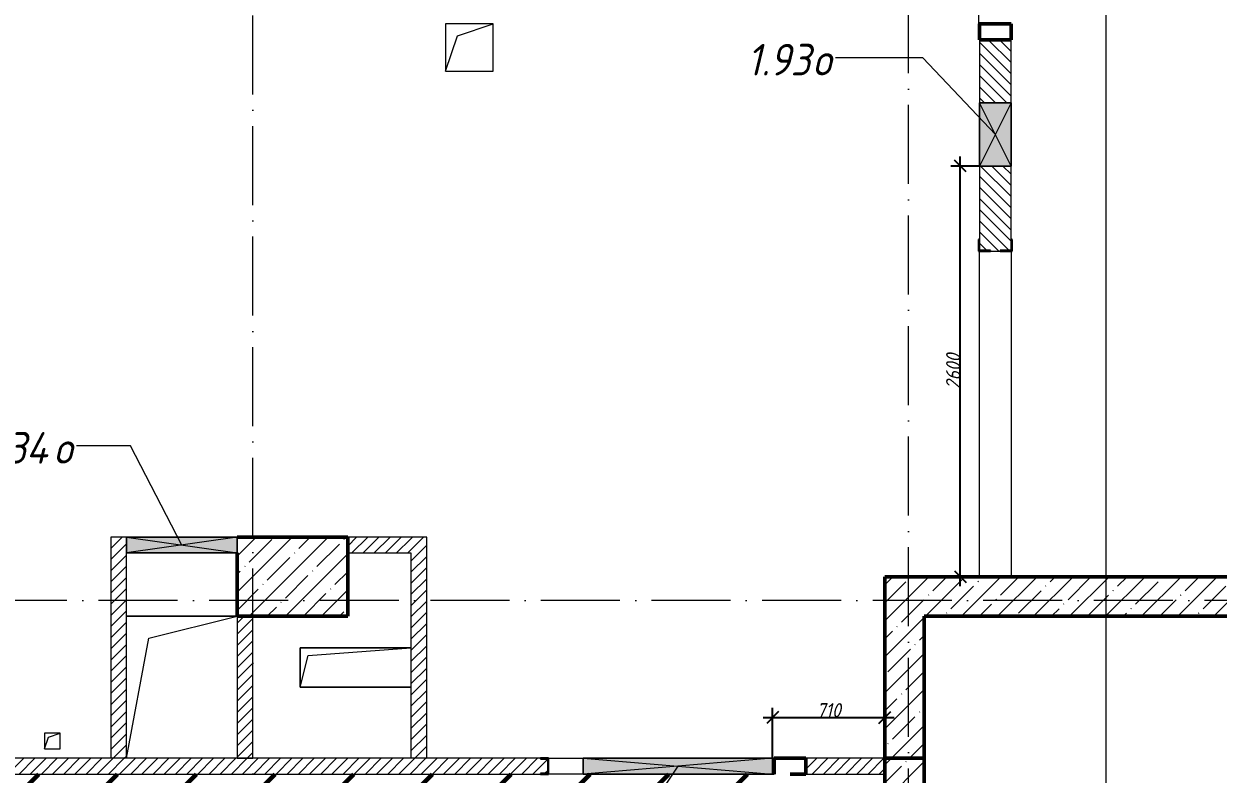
# Model space of a CAD drawing. Header units: millimetres. Extents: x -606178 to 312196, y -19338 to 632709.
# Drawn here: x -333931 to -326371, y 505975 to 510725 of the extents above; entities that cross this region are included whole.
import ezdxf

# ---------------------------------------------------------------- set-up
doc = ezdxf.new("R2010")
doc.units = ezdxf.units.MM
doc.linetypes.add('50_200_ШТРИХ_1Т_ш5_п1_п1_', pattern=[700, 500, -100, 0, -100])
for name, color, linetype, lineweight in [('6.4.3) Окр пт с инж. ПТ2.3', 150, 'Continuous', 60), ('A-____-____-DIMS', 7, 'Continuous', 9), ('A-DETL-GENF-OTLN', 7, 'Continuous', 9), ('A-FLOR-____-OTLN', 7, 'Continuous', 9), ('A-GENM-____-MCUT', 7, 'Continuous', 25), ('A-GENM-____-OTLN', 7, 'Continuous', 9), ('A-GENM-____-OTLN-1', 7, 'Continuous', 25), ('A-GLAZ-____-IDEN', 7, 'Continuous', 9), ('A-GLAZ-____-OTLN', 7, 'Continuous', 9), ('A-WALL-____-MCUT', 7, 'Continuous', 13), ('A-WALL-____-MCUT-2', 7, 'Continuous', 50), ('A-WALL-____-PATT-1', 7, 'Continuous', 9), ('A-WALL-FNSH-MCUT-1', 7, 'Continuous', 9), ('I-WALL-____-OTLN', 7, 'Continuous', 9), ('S-BEAM-____-OTLN', 7, 'Continuous', 9), ('S-COLS-____-MCUT', 7, 'Continuous', 50), ('S-COLS-____-OTLN', 7, 'Continuous', 9), ('S-GRID-____-OTLN-1', 7, '50_200_ШТРИХ_1Т_ш5_п1_п1_', 9)]:
    doc.layers.add(name, color=color, linetype=linetype, lineweight=lineweight)
doc.layers.add('G-____-____-SYMB-1', color=9, linetype='Continuous', lineweight=9, true_color=0x808080)
doc.styles.add('ISOCPEUR_I_11', font='isocpeui.ttf', dxfattribs={"width": 0.9, "height": 200})
doc.styles.add('ISOCPEUR_I_7', font='isocpeui.ttf', dxfattribs={"width": 0.9, "height": 90})
doc.dimstyles.new('ISO-1_8_0_9К_СРЕДНИЙ_Кладочные_2', dxfattribs={"dimscale": 304.8, "dimtxt": 89.638306, "dimasz": 0.246063, "dimexe": 0.19685, "dimexo": 0, "dimgap": 0, "dimtad": 1, "dimdec": 3, "dimrnd": 0.001, "dimdsep": 46, "dimtxsty": 'ISOCPEUR_I_7', "dimblk1": 'OBLIQUE', "dimblk2": 'OBLIQUE', "dimsah": 1, "dimcen": 0.09, "dimdle": 0.19685, "dimazin": 0, "dimtfac": 1, "dimtdec": 4, "dimtix": 1, "dimtmove": 1, "dimatfit": 3, "dimfxl": 1, "dimtvp": 1, "dimtolj": 1, "dimtzin": 0, "dimarcsym": 2})
pattern_1 = [(45, (-425830.77, 451794.26), (-35.35534, 35.35534), [])]
pattern_2 = [(45, (-425830.77, 451794.26), (-114.04925, 114.04925), []), (45, (-425716.72, 451794.26), (-114.04925, 114.04925), [201.612, -40.322, 3.353, -36.97])]

# ---------------------------------------------------------------- blocks, each defined once
blk = doc.blocks.new('BSC_Колонна _Прямоугольная - 500х700-V132-АР1_План отверстий 1 этажа в осях 1-64_Ю-ЯЯ')
at = {"layer": 'S-COLS-____-OTLN'}
h = blk.add_hatch(dxfattribs=at)
h.set_pattern_fill('FP_143', color=256, style=0, pattern_type=2)
h.set_pattern_definition([(315, (-55431.04, 93600), (114.04925, 114.04925), []), (315, (-55431.04, 93485.95), (114.04925, 114.04925), [201.613, -40.323, 3.353, -36.97])])
h.paths.add_polyline_path([(-250, 350), (-250, -350), (250, -350), (250, 350), (150, 350)], flags=0)
at = {"layer": 'S-COLS-____-MCUT'}
for p, q in [((150, 350), (-250, 350)), ((-250, 350), (-250, -350)), ((250, -350), (250, 350)), ((-250, -350), (250, -350))]:
    blk.add_line(p, q, dxfattribs=at)
blk = doc.blocks.new('154_Фахверк_СКБ_Швеллер - Тип_100_4010-27789772-АР1_План отверстий 1 этажа в осях 1-64_Ю-ЯЯ')
at = {"layer": 'A-GENM-____-MCUT'}
for p, q in [((175, 50), (125, 50)), ((125, 50), (125, -50)), ((128, 47), (175, 47)), ((128, -47), (128, 47)), ((175, 47), (175, 50)), ((125, -50), (175, -50)), ((175, -47), (128, -47)), ((175, -50), (175, -47))]:
    blk.add_line(p, q, dxfattribs=at)
blk = doc.blocks.new('Фахверк_СКБ_Уголок - 200_4010-27904286-АР1_План отверстий 1 этажа в осях 1-64_Ю-ЯЯ')
at = {"layer": 'A-GENM-____-MCUT'}
for p, q in [((200, 156), (125, 156)), ((125, 156), (125, 81)), ((200, 150), (200, 156)), ((125, 81), (131, 81)), ((131, 81), (131, 150)), ((131, 150), (200, 150)), ((131, 19), (125, 19)), ((125, 19), (125, -56)), ((131, -50), (131, 19)), ((125, -56), (200, -56)), ((200, -50), (131, -50)), ((200, -56), (200, -50))]:
    blk.add_line(p, q, dxfattribs=at)
blk = doc.blocks.new('ПР_Уголок - ПР_Уголок-37035708-АР1_План отверстий 1 этажа в осях 1-64_Ю-ЯЯ')
at = {"layer": 'S-BEAM-____-OTLN'}
for p, q in [((0, 0), (0, -6)), ((0, 0), (6800, 0)), ((6800, -6), (6800, 0)), ((380, -75), (75, -75)), ((980, -75), (420, -75)), ((1580, -75), (1020, -75)), ((2180, -75), (1620, -75)), ((2780, -75), (2220, -75)), ((3380, -75), (2820, -75)), ((3980, -75), (3420, -75)), ((4580, -75), (4020, -75)), ((5180, -75), (4620, -75)), ((5780, -75), (5220, -75)), ((6380, -75), (5820, -75)), ((6725, -75), (6420, -75))]:
    blk.add_line(p, q, dxfattribs=at)
blk = doc.blocks.new('AR_Отверстие прямоугольное _в плите_ - AR_Отверстие прямоугольное _в плите_-30459689-АР1_План отверстий 1 этажа в осях 1-64_Ю-ЯЯ')
at = {"layer": 'A-GENM-____-OTLN'}
for p, q in [((150, 150), (-150, 150)), ((-150, 150), (-150, -150)), ((-75, 75), (150, 150)), ((150, -150), (150, 150)), ((-150, -150), (-75, 75)), ((-150, -150), (150, -150))]:
    blk.add_line(p, q, dxfattribs=at)
blk = doc.blocks.new('AR_Отверстие прямоугольное _в плите_ - AR_Отверстие прямоугольное _в плите_-30459221-АР1_План отверстий 1 этажа в осях 1-64_Ю-ЯЯ')
at = {"layer": 'A-GENM-____-OTLN'}
for p, q in [((350, 125), (-350, 125)), ((-350, 125), (-350, -125)), ((-300, 75), (350, 125)), ((-350, -125), (-300, 75)), ((-350, -125), (350, -125))]:
    blk.add_line(p, q, dxfattribs=at)
blk = doc.blocks.new('AR_Отверстие прямоугольное _в плите_ - AR_Отверстие прямоугольное _в плите_-V197-АР1_План отверстий 1 этажа в осях 1-64_Ю-ЯЯ')
at = {"layer": 'A-GENM-____-OTLN'}
for p, q in [((50, 50), (-50, 50)), ((-50, 50), (-50, -50)), ((-50, -50), (-25, 25)), ((-25, 25), (50, 50)), ((50, -50), (50, 50)), ((-50, -50), (50, -50))]:
    blk.add_line(p, q, dxfattribs=at)
blk = doc.blocks.new('AR_Отверстие прямоугольное _в плите_ - AR_Отверстие прямоугольное _в плите_-30602925-АР1_План отверстий 1 этажа в осях 1-64_Ю-ЯЯ')
at = {"layer": 'A-GENM-____-OTLN'}
for p, q in [((350, 450), (-350, 450)), ((-210, 310), (350, 450)), ((-350, -450), (-210, 310))]:
    blk.add_line(p, q, dxfattribs=at)
blk = doc.blocks.new('BSC_Колонна _Прямоугольная1 - 200х100 _металл_-35572301-АР1_План отверстий 1 этажа в осях 1-64_Ю-ЯЯ')
at = {"layer": 'S-COLS-____-MCUT'}
for p, q in [((100, 50), (-100, 50)), ((-100, 50), (-100, -50)), ((100, -50), (100, 50)), ((-100, -50), (100, -50))]:
    blk.add_line(p, q, dxfattribs=at)
blk = doc.blocks.new('AR_Отверстие прямоугольное _в стене__БезПР - AR_Отверстие прямоугольное _в стене__БезПР-36428338-АР1_План отверстий 1 этажа в осях 1-64_Ю-ЯЯ')
at = {"layer": 'A-GLAZ-____-OTLN'}
blk.add_hatch(color=256, dxfattribs=at).paths.add_polyline_path([(200, -100), (200, 100), (-200, 100), (-200, -100)], flags=0)
at = {"layer": 'A-DETL-GENF-OTLN'}
for p, q in [((-200, -100), (-200, 100)), ((-200, 100), (200, 100)), ((200, 100), (-200, -100)), ((-200, 100), (200, -100)), ((200, 100), (-200, 100)), ((-200, 100), (-200, -100)), ((200, 100), (200, -100)), ((200, -100), (200, 100)), ((200, -100), (-200, -100)), ((-200, -100), (200, -100))]:
    blk.add_line(p, q, dxfattribs=at)
at = {"layer": 'A-GLAZ-____-OTLN'}
blk.add_line((200, 100), (-200, 100), dxfattribs=at)
blk = doc.blocks.new('AR_Отверстие прямоугольное _в стене__БезПР - AR_Отверстие прямоугольное _в стене__БезПР-36428416-АР1_План отверстий 1 этажа в осях 1-64_Ю-ЯЯ')
at = {"layer": 'A-GLAZ-____-OTLN'}
blk.add_hatch(color=256, dxfattribs=at).paths.add_polyline_path([(600, -50), (600, 50), (-600, 50), (-600, -50)], flags=0)
at = {"layer": 'A-DETL-GENF-OTLN'}
for p, q in [((-600, -50), (-600, 50)), ((-600, 50), (600, 50)), ((600, 50), (-600, -50)), ((-600, 50), (600, -50)), ((600, 50), (-600, 50)), ((-600, 50), (-600, -50)), ((600, 50), (600, -50)), ((600, -50), (600, 50)), ((600, -50), (-600, -50)), ((-600, -50), (600, -50))]:
    blk.add_line(p, q, dxfattribs=at)
at = {"layer": 'A-GLAZ-____-OTLN'}
blk.add_line((600, 50), (-600, 50), dxfattribs=at)
blk = doc.blocks.new('AR_Отверстие прямоугольное _в стене__БезПР - AR_Отверстие прямоугольное _в стене__БезПР-36729552-АР1_План отверстий 1 этажа в осях 1-64_Ю-ЯЯ')
at = {"layer": 'A-GLAZ-____-OTLN'}
blk.add_hatch(color=256, dxfattribs=at).paths.add_polyline_path([(350, -50), (350, 50), (-350, 50), (-350, -50)], flags=0)
at = {"layer": 'A-DETL-GENF-OTLN'}
for p, q in [((-350, -50), (-350, 50)), ((-350, 50), (350, 50)), ((350, 50), (-350, -50)), ((-350, 50), (350, -50)), ((350, 50), (-350, 50)), ((-350, 50), (-350, -50)), ((350, 50), (350, -50)), ((350, -50), (350, 50)), ((350, -50), (-350, -50)), ((-350, -50), (350, -50))]:
    blk.add_line(p, q, dxfattribs=at)
at = {"layer": 'A-GLAZ-____-OTLN'}
blk.add_line((350, 50), (-350, 50), dxfattribs=at)
blk = doc.blocks.new('BSC_Колонна _Прямоугольная1 - 200х100 _металл_-V254-АР1_План отверстий 1 этажа в осях 1-64_Ю-ЯЯ')
at = {"layer": 'S-COLS-____-MCUT'}
for p, q in [((100, 50), (-100, 50)), ((-100, 50), (-100, -50)), ((100, -50), (100, 50)), ((0, -50), (100, -50))]:
    blk.add_line(p, q, dxfattribs=at)
blk = doc.blocks.new('_Oblique')
at = {"color": 0, "linetype": 'ByBlock', "lineweight": -2}
blk.add_line((-0.5, -0.5), (0.5, 0.5), dxfattribs=at)
blk = doc.blocks.new('*D4559')
at = {"layer": 'A-____-____-DIMS', "color": 0, "lineweight": -2, "transparency": 16777216}
for p, q in [((-328002.8, 507165.3), (-328002.8, 509885.3)), ((-327880.8, 509825.3), (-328062.8, 509825.3)), ((-328108.9, 507225.3), (-327942.8, 507225.3))]:
    blk.add_line(p, q, dxfattribs=at)
at = {"layer": 'Defpoints', "color": 0, "transparency": 16777216}
for p in [(-328002.8, 509825.3), (-327880.8, 509825.3), (-328108.9, 507225.3)]:
    blk.add_point(p, dxfattribs=at)
at = {"layer": 'A-____-____-DIMS', "color": 0, "lineweight": -2, "transparency": 16777216, "xscale": 75, "yscale": 75, "zscale": 75}
for p, rotation in [((-328002.8, 509825.3), 90), ((-328002.8, 507225.3), 270)]:
    blk.add_blockref('_Oblique', p, dxfattribs=dict(at, rotation=rotation))
at = {"layer": 'A-____-____-DIMS', "color": 0, "transparency": 16777216, "insert": (-328047.8, 508525.3), "char_height": 90, "width": 546.104, "attachment_point": 5, "rotation": 90, "style": 'ISOCPEUR_I_7'}
blk.add_mtext('\\A1;2600', dxfattribs=at)
blk = doc.blocks.new('*D4560')
at = {"layer": 'A-____-____-DIMS', "color": 0, "lineweight": -2, "transparency": 16777216}
for p, q in [((-329190.8, 506075.3), (-329190.8, 506394.2)), ((-328480.8, 506440.2), (-328480.8, 506274.2)), ((-329250.8, 506334.2), (-328420.8, 506334.2))]:
    blk.add_line(p, q, dxfattribs=at)
at = {"layer": 'Defpoints', "color": 0, "transparency": 16777216}
for p in [(-328480.8, 506440.2), (-328480.8, 506334.2), (-329190.8, 506075.3)]:
    blk.add_point(p, dxfattribs=at)
at = {"layer": 'A-____-____-DIMS', "color": 0, "lineweight": -2, "transparency": 16777216, "xscale": 75, "yscale": 75, "zscale": 75, "rotation": 180}
blk.add_blockref('_Oblique', (-329190.8, 506334.2), dxfattribs=at)
at = {"layer": 'A-____-____-DIMS', "color": 0, "lineweight": -2, "transparency": 16777216, "xscale": 75, "yscale": 75, "zscale": 75}
blk.add_blockref('_Oblique', (-328480.8, 506334.2), dxfattribs=at)
at = {"layer": 'A-____-____-DIMS', "color": 0, "transparency": 16777216, "insert": (-328835.8, 506379.8), "char_height": 90, "width": 368.207, "attachment_point": 5, "style": 'ISOCPEUR_I_7'}
blk.add_mtext('\\A1;710', dxfattribs=at)

msp = doc.modelspace()

# ---------------------------------------------------------------- hatches: boundary and pattern name
at = {"layer": '6.4.3) Окр пт с инж. ПТ2.3'}
h = msp.add_hatch(dxfattribs=at)
h.set_pattern_fill('ANSI31', color=256, scale=111)
h.paths.add_polyline_path([(-328980.7712, 504675.3011), (-329180.7712, 504675.3011), (-329180.7712, 504775.3011), (-329180.7712, 505974.4678), (-329190.7712, 505975.3011), (-330390.7712, 505975.3011), (-330610.7712, 505975.3011), (-330660.7712, 505975.3011), (-334930.7712, 505975.3011), (-334980.7712, 505975.3011), (-337215.7712, 505975.3011), (-337265.7712, 505975.3011), (-338365.7712, 505975.3011), (-338415.7712, 505975.3011), (-338565.7712, 505975.3011), (-338565.7712, 503545.3011), (-337080.7712, 503545.3011), (-337080.7712, 503975.3011), (-336580.7712, 503975.3011), (-336580.7712, 503545.3011), (-332580.7712, 503545.3011), (-332580.7712, 503975.3011), (-332080.7712, 503975.3011), (-332080.7712, 503475.3011), (-332510.7712, 503475.3011), (-332510.7712, 503075.3011), (-332510.7712, 501875.3011), (-332510.7712, 500195.3011), (-328980.7712, 500195.3011), (-328980.7712, 501775.3011)])
h.paths.add_polyline_path([(-336800.7712, 505805.3011), (-337100.7712, 505805.3011), (-337100.7712, 505955.3011), (-336800.7712, 505955.3011)], flags=16)
at = {"layer": 'A-WALL-____-PATT-1'}
h = msp.add_hatch(dxfattribs=at)
h.set_pattern_fill('FP_6', color=256, style=0, pattern_type=2)
h.set_pattern_definition([(135, (-425830.77, 451794.26), (-35.35534, -35.35534), [])])
h.paths.add_polyline_path([(-327811.7712, 509285.3011), (-327749.7712, 509285.3011), (-327749.7712, 509291.3011), (-327680.7712, 509291.3011), (-327680.7712, 509825.3011), (-327880.7712, 509825.3011), (-327880.7712, 509291.3011), (-327811.7712, 509291.3011)], flags=0)
h.paths.add_polyline_path([(-327680.7712, 510225.3011), (-327680.7712, 510625.3011), (-327880.7712, 510625.3011), (-327880.7712, 510225.3011)], flags=0)
h = msp.add_hatch(dxfattribs=at)
h.set_pattern_fill('FP_5', color=256, style=0, pattern_type=2)
h.set_pattern_definition(pattern_1)
h.paths.add_polyline_path([(-333380.7712, 506075.3011), (-333280.7712, 506075.3011), (-333280.7712, 507475.3011), (-333380.7712, 507475.3011)], flags=0)
h = msp.add_hatch(dxfattribs=at)
h.set_pattern_fill('FP_5', color=256, style=0, pattern_type=2)
h.set_pattern_definition(pattern_1)
h.paths.add_polyline_path([(-331480.7712, 507375.3011), (-331480.7712, 507475.3011), (-331880.7712, 507475.3011), (-331880.7712, 507375.3011)], flags=0)
h = msp.add_hatch(dxfattribs=at)
h.set_pattern_fill('FP_5', color=256, style=0, pattern_type=2)
h.set_pattern_definition(pattern_1)
h.paths.add_polyline_path([(-331380.7712, 506075.3011), (-331380.7712, 507475.3011), (-331480.7712, 507475.3011), (-331480.7712, 506075.3011)], flags=0)
h = msp.add_hatch(dxfattribs=at)
h.set_pattern_fill('FP_13', color=256, style=0, pattern_type=2)
h.set_pattern_definition(pattern_2)
h.paths.add_polyline_path([(-325080.7712, 506975.3011), (-325080.7712, 507225.3011), (-328480.7712, 507225.3011), (-328480.7712, 506975.3011), (-325098.6419, 506975.3011)], flags=0)
h = msp.add_hatch(dxfattribs=at)
h.set_pattern_fill('FP_5', color=256, style=0, pattern_type=2)
h.set_pattern_definition(pattern_1)
h.paths.add_polyline_path([(-332480.7712, 506075.3011), (-332480.7712, 506975.3011), (-332580.7712, 506975.3011), (-332580.7712, 506075.3011)], flags=0)
h = msp.add_hatch(dxfattribs=at)
h.set_pattern_fill('FP_13', color=256, style=0, pattern_type=2)
h.set_pattern_definition(pattern_2)
h.paths.add_polyline_path([(-328230.7712, 506075.3011), (-328230.7712, 506975.3011), (-328480.7712, 506975.3011), (-328480.7712, 506075.3011)], flags=0)
h = msp.add_hatch(dxfattribs=at)
h.set_pattern_fill('FP_5', color=256, style=0, pattern_type=2)
h.set_pattern_definition(pattern_1)
h.paths.add_polyline_path([(-328480.7712, 505975.3011), (-328480.7712, 506075.3011), (-328980.7712, 506075.3011), (-328980.7712, 505975.3011)], flags=0)
h.paths.add_polyline_path([(-329180.7712, 505975.3011), (-329180.7712, 506075.3011), (-329190.7712, 506075.3011), (-329190.7712, 505975.3011)], flags=0)
h.paths.add_polyline_path([(-332168.6445, 505975.3011), (-330660.7712, 505975.3011), (-330660.7712, 505978.3011), (-330613.7712, 505978.3011), (-330613.7712, 506072.3011), (-330660.7712, 506072.3011), (-330660.7712, 506075.3011), (-334930.7712, 506075.3011), (-334930.7712, 506072.3011), (-334977.7712, 506072.3011), (-334977.7712, 505978.3011), (-334930.7712, 505978.3011), (-334930.7712, 505975.3011), (-333936.1452, 505975.3011)], flags=0)
h.paths.add_polyline_path([(-334980.7712, 505975.3011), (-334980.7712, 506075.3011), (-337215.7712, 506075.3011), (-337215.7712, 506072.3011), (-337262.7712, 506072.3011), (-337262.7712, 505978.3011), (-337215.7712, 505978.3011), (-337215.7712, 505975.3011)], flags=0)
h.paths.add_polyline_path([(-338665.7712, 505975.3011), (-338415.7712, 505975.3011), (-338415.7712, 505978.3011), (-338368.7712, 505978.3011), (-338368.7712, 506072.3011), (-338415.7712, 506072.3011), (-338415.7712, 506075.3011), (-338665.7712, 506075.3011)], flags=0)
h = msp.add_hatch(dxfattribs=at)
h.set_pattern_fill('FP_13', color=256, style=0, pattern_type=2)
h.set_pattern_definition(pattern_2)
h.paths.add_polyline_path([(-328230.7712, 501775.3011), (-328230.7712, 506075.3011), (-328480.7712, 506075.3011), (-328480.7712, 501775.3011)], flags=0)

# ---------------------------------------------------------------- linework, layer by layer
at = {"layer": 'A-FLOR-____-OTLN'}
for p, q in [((-333280.7712, 506975.3011), (-332580.7712, 506975.3011)), ((-332180.7712, 506775.3011), (-331480.7712, 506775.3011)), ((-332180.7712, 506525.3011), (-332180.7712, 506775.3011)), ((-331480.7712, 506525.3011), (-332180.7712, 506525.3011))]:
    msp.add_line(p, q, dxfattribs=at)
at = {"layer": 'A-GLAZ-____-IDEN'}
for p, q in [((-328240.0257, 510511.2038), (-328793.7893, 510511.2038)), ((-327780.7712, 510025.3011), (-328240.0257, 510511.2038)), ((-333254.896, 508053.2367), (-333597.5923, 508053.2367)), ((-332930.7712, 507425.3011), (-333254.896, 508053.2367)), ((-329790.7712, 506025.3011), (-330173.7587, 505451.6217))]:
    msp.add_line(p, q, dxfattribs=at)
at = {"layer": 'A-WALL-____-MCUT'}
for p, q in [((-327880.7712, 510625.3011), (-327880.7712, 510225.3011)), ((-327680.7712, 510225.3011), (-327680.7712, 510625.3011)), ((-327880.7712, 509825.3011), (-327880.7712, 509360.3011)), ((-327680.7712, 509360.3011), (-327680.7712, 509825.3011)), ((-327811.7712, 509285.3011), (-327749.7712, 509285.3011))]:
    msp.add_line(p, q, dxfattribs=at)
at = {"layer": 'A-WALL-____-MCUT-2'}
for p, q in [((-325080.7712, 507225.3011), (-328480.7712, 507225.3011)), ((-328480.7712, 507225.3011), (-328480.7712, 501775.3011)), ((-328230.7712, 506975.3011), (-325080.7712, 506975.3011)), ((-328230.7712, 501525.3011), (-328230.7712, 506975.3011)), ((-328480.7712, 506075.3011), (-328230.7712, 506075.3011))]:
    msp.add_line(p, q, dxfattribs=at)
at = {"layer": 'A-WALL-FNSH-MCUT-1'}
for p, q in [((-333280.7712, 507475.3011), (-333380.7712, 507475.3011)), ((-333380.7712, 507475.3011), (-333380.7712, 506075.3011)), ((-331380.7712, 507475.3011), (-331880.7712, 507475.3011)), ((-331380.7712, 506075.3011), (-331380.7712, 507475.3011)), ((-333280.7712, 506075.3011), (-333280.7712, 507375.3011)), ((-331880.7712, 507375.3011), (-331480.7712, 507375.3011)), ((-331480.7712, 507375.3011), (-331480.7712, 506075.3011)), ((-332580.7712, 506975.3011), (-332580.7712, 506075.3011)), ((-332480.7712, 506075.3011), (-332480.7712, 506975.3011)), ((-330660.7712, 506075.3011), (-334930.7712, 506075.3011)), ((-332580.7712, 506075.3011), (-332480.7712, 506075.3011)), ((-329180.7712, 506075.3011), (-329190.7712, 506075.3011)), ((-328480.7712, 506075.3011), (-328980.7712, 506075.3011)), ((-334930.7712, 505975.3011), (-330660.7712, 505975.3011)), ((-329190.7712, 505975.3011), (-329180.7712, 505975.3011)), ((-328980.7712, 505975.3011), (-328480.7712, 505975.3011))]:
    msp.add_line(p, q, dxfattribs=at)
at = {"layer": 'G-____-____-SYMB-1'}
msp.add_line((-327082.5712, 538414.8199), (-327082.5712, 497200.5853), dxfattribs=at)
at = {"layer": 'I-WALL-____-OTLN'}
for p, q in [((-327880.7712, 507225.3011), (-327880.7712, 509285.3011)), ((-327680.7712, 509285.3011), (-327680.7712, 507225.3011)), ((-330610.7712, 506075.3011), (-330390.7712, 506075.3011)), ((-330390.7712, 505975.3011), (-330610.7712, 505975.3011))]:
    msp.add_line(p, q, dxfattribs=at)
at = {"layer": 'S-GRID-____-OTLN-1'}
for p, q in [((-332480.7712, 491375.8881), (-332480.7712, 542687.1106)), ((-328330.7712, 501310.9415), (-328330.7712, 542687.1106)), ((-321756.3646, 507075.3011), (-430499.5414, 507075.3011))]:
    msp.add_line(p, q, dxfattribs=at)

# ---------------------------------------------------------------- block references
at = {"layer": 'A-GENM-____-OTLN'}
for name, p in [('AR_Отверстие прямоугольное _в плите_ - AR_Отверстие прямоугольное _в плите_-30459689-АР1_План отверстий 1 этажа в осях 1-64_Ю-ЯЯ', (-331110.7712, 510574.9536)), ('AR_Отверстие прямоугольное _в плите_ - AR_Отверстие прямоугольное _в плите_-30602925-АР1_План отверстий 1 этажа в осях 1-64_Ю-ЯЯ', (-332930.7712, 506525.3011)), ('AR_Отверстие прямоугольное _в плите_ - AR_Отверстие прямоугольное _в плите_-30459221-АР1_План отверстий 1 этажа в осях 1-64_Ю-ЯЯ', (-331830.7712, 506650.3011)), ('AR_Отверстие прямоугольное _в плите_ - AR_Отверстие прямоугольное _в плите_-V197-АР1_План отверстий 1 этажа в осях 1-64_Ю-ЯЯ', (-333750.7712, 506185.3011))]:
    msp.add_blockref(name, p, dxfattribs=at)
at = {"layer": 'A-GENM-____-OTLN-1'}
for name, p, rotation in [('Фахверк_СКБ_Уголок - 200_4010-27904286-АР1_План отверстий 1 этажа в осях 1-64_Ю-ЯЯ', (-327730.7712, 509160.3011), 89.99999999999984), ('154_Фахверк_СКБ_Швеллер - Тип_100_4010-27789772-АР1_План отверстий 1 этажа в осях 1-64_Ю-ЯЯ', (-330485.7712, 506025.3011), 180)]:
    msp.add_blockref(name, p, dxfattribs=dict(at, rotation=rotation))
at = {"layer": 'A-GLAZ-____-OTLN', "rotation": 269.9999999999998}
msp.add_blockref('AR_Отверстие прямоугольное _в стене__БезПР - AR_Отверстие прямоугольное _в стене__БезПР-36428338-АР1_План отверстий 1 этажа в осях 1-64_Ю-ЯЯ', (-327780.7712, 510025.3011), dxfattribs=at)
at = {"layer": 'A-GLAZ-____-OTLN'}
for name, p in [('AR_Отверстие прямоугольное _в стене__БезПР - AR_Отверстие прямоугольное _в стене__БезПР-36729552-АР1_План отверстий 1 этажа в осях 1-64_Ю-ЯЯ', (-332930.7712, 507425.3011)), ('AR_Отверстие прямоугольное _в стене__БезПР - AR_Отверстие прямоугольное _в стене__БезПР-36428416-АР1_План отверстий 1 этажа в осях 1-64_Ю-ЯЯ', (-329790.7712, 506025.3011))]:
    msp.add_blockref(name, p, dxfattribs=at)
at = {"layer": 'S-BEAM-____-OTLN', "extrusion": (0, 0, -1), "rotation": 269.9999999999999}
msp.add_blockref('ПР_Уголок - ПР_Уголок-37035708-АР1_План отверстий 1 этажа в осях 1-64_Ю-ЯЯ', (327886.7712, 517525.3011), dxfattribs=at)
at = {"layer": 'S-COLS-____-OTLN'}
for name, p in [('BSC_Колонна _Прямоугольная1 - 200х100 _металл_-35572301-АР1_План отверстий 1 этажа в осях 1-64_Ю-ЯЯ', (-327780.7712, 510675.3011)), ('BSC_Колонна _Прямоугольная1 - 200х100 _металл_-V254-АР1_План отверстий 1 этажа в осях 1-64_Ю-ЯЯ', (-329080.7712, 506025.3011))]:
    msp.add_blockref(name, p, dxfattribs=at)
at = {"layer": 'S-COLS-____-OTLN', "rotation": 89.9999999999999}
msp.add_blockref('BSC_Колонна _Прямоугольная - 500х700-V132-АР1_План отверстий 1 этажа в осях 1-64_Ю-ЯЯ', (-332230.7712, 507225.3011), dxfattribs=at)

# ---------------------------------------------------------------- texts
at = {"layer": 'A-GLAZ-____-IDEN', "char_height": 200, "attachment_point": 1, "style": 'ISOCPEUR_I_11'}
for s, insert, width in [('1.93', (-329353.2409, 510598.8184), 505.063125), ('\\fISOCPEUR|b0|i1|c204|p34|;\\W.9;о', (-328936.5222, 510598.8184), 158.734125), ('1.134', (-334276.7498, 508140.8513), 649.366875), ('\\fISOCPEUR|b0|i1|c204|p34|;\\W.9;о', (-333740.9686, 508140.8513), 158.734125)]:
    msp.add_mtext(s, dxfattribs=dict(at, insert=insert, width=width))

# ---------------------------------------------------------------- dimensions: what is measured, and where the dimension line sits
at = {"layer": 'A-____-____-DIMS'}
dim = msp.add_linear_dim(base=(-328002.8405, 509825.3011), p1=(-328108.9065, 507225.3011), p2=(-327880.7712, 509825.3011), angle=90, dimstyle='ISO-1_8_0_9К_СРЕДНИЙ_Кладочные_2', override={"dimpost": '<>', "dimfxl": 2609.989599}, dxfattribs=at)
dim.commit()
dim.dimension.update_dxf_attribs({"geometry": '*D4559', "text_midpoint": (-328047.8405, 508525.3011)})
dim = msp.add_linear_dim(base=(-328480.7712, 506334.1753), p1=(-329190.7712, 506075.3011), p2=(-328480.7712, 506440.2413), dimstyle='ISO-1_8_0_9К_СРЕДНИЙ_Кладочные_2', override={"dimpost": '<>', "dimfxl": 798.299019}, dxfattribs=at)
dim.commit()
dim.dimension.update_dxf_attribs({"geometry": '*D4560', "text_midpoint": (-328835.7712, 506379.7548)})

doc.saveas('drawing.dxf')
